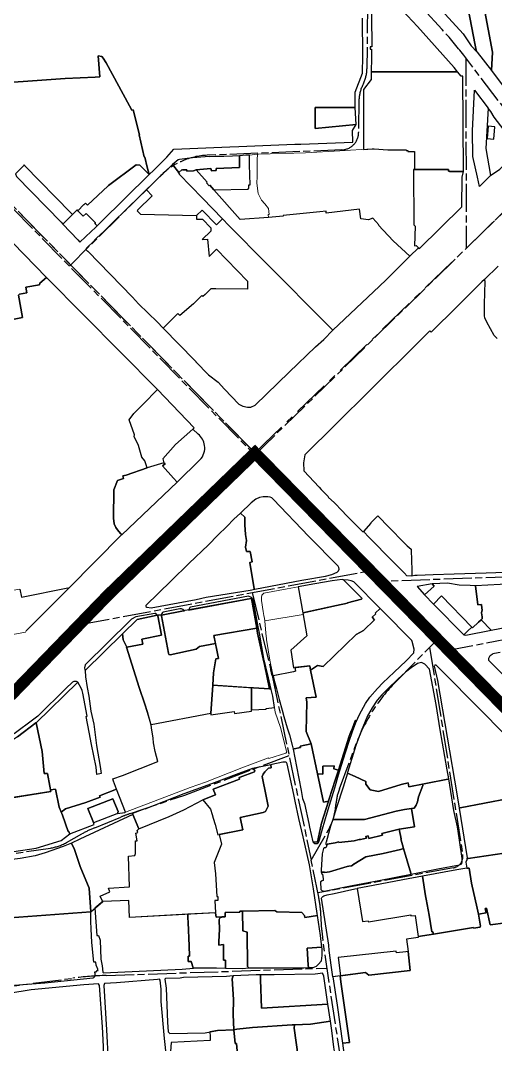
# Model space of a CAD drawing. Header units: millimetres. Extents: x 125232 to 134072, y 142885 to 152835.
# Drawn here: x 127708 to 128115, y 149821 to 150699 of the extents above; entities that cross this region are included whole.
import ezdxf

# ---------------------------------------------------------------- set-up
doc = ezdxf.new("R2010")
doc.units = ezdxf.units.MM
doc.linetypes.add('ACAD_ISO08W100', pattern=[36, 24, -3, 6, -3])
doc.linetypes.add('CENTER', pattern=[50.8, 31.75, -6.35, 6.35, -6.35])
for name, color, linetype in [('commerce', 10, 'Continuous'), ('commerce & office', 242, 'Continuous'), ('commerce and residence', 32, 'Continuous'), ('green & plaza', 80, 'Continuous'), ('hospital', 231, 'Continuous'), ('industry', 35, 'Continuous'), ('military', 76, 'Continuous'), ('research & university', 30, 'Continuous'), ('reserve', 253, 'Continuous'), ('residence', 2, 'Continuous'), ('residence-bad', 41, 'Continuous'), ('water', 4, 'Continuous'), ('老城北中心线', 7, 'ACAD_ISO08W100')]:
    doc.layers.add(name, color=color, linetype=linetype)
for name, color, linetype, lineweight in [('government', 221, 'Continuous', 0), ('municipal utilities', 151, 'Continuous', 0), ('school', 31, 'Continuous', 0), ('super block', 6, 'CENTER', 0)]:
    doc.layers.add(name, color=color, linetype=linetype, lineweight=lineweight)

msp = doc.modelspace()

# ---------------------------------------------------------------- linework, layer by layer
at = {"layer": 'commerce'}
for points in [[(127703.5, 150567.34), (127710.66, 150574.68), (127711.02, 150575.05), (127711.44, 150574.63), (127711.26, 150574.46), (127750.91, 150534.09), (127752.4, 150532.57), (127756.34, 150536.42), (127756.96, 150535.79), (127762.1, 150541.03), (127762.16, 150540.97), (127763.49, 150542.33), (127765.23, 150540.54), (127782.97, 150557.21), (127783.18, 150557.44), (127806.83, 150575.1), (127809.98, 150574.92), (127818.1, 150566.71), (127816.35, 150573.12), (127814.34, 150581.59), (127813.66, 150581.91), (127809.37, 150600.7), (127809.91, 150600.82), (127804.28, 150622.24), (127803.31, 150622.01), (127801.31, 150625.67), (127781.23, 150662.68), (127778.77, 150666.67), (127777.58, 150668), (127774.47, 150668.53), (127775.66, 150650.41), (127771.66, 150650.36), (127745.94, 150649.18), (127710.16, 150646.56), (127689.01, 150645.24)], [(127707.14, 150211.49), (127708.55, 150204.55), (127748.33, 150212.66), (127748.84, 150212.15), (127794.51, 150258.24), (127793.8, 150259.03), (127792.14, 150260.91), (127791.02, 150262.39), (127789.46, 150264.46), (127788.14, 150267.47), (127787.4, 150272.21), (127787.82, 150296.72), (127790.88, 150304.68), (127796.19, 150306.42), (127795.51, 150308.48), (127798.47, 150309.21), (127816.43, 150315.52), (127814.47, 150321.35), (127811.91, 150324.48), (127808.85, 150334.57), (127805.16, 150342.43), (127805.43, 150343.74), (127800.99, 150356.57), (127804.93, 150362), (127812.89, 150370), (127825.19, 150382.64), (127729.94, 150478.71), (127724.41, 150473.59), (127723.94, 150472.28), (127712.35, 150470.15), (127713.21, 150465.48), (127706.85, 150464.32)], [(127706.13, 150463.46), (127709.4, 150444.37), (127687.94, 150439.93)], [(128165.39, 150043.48), (128105.78, 150104.22), (128064.16, 150146.3), (128063.75, 150146.47), (128063.29, 150146.45), (128062.89, 150146.24), (128062.59, 150145.81), (128062.52, 150145.39), (128065.33, 150133.16), (128081.74, 150035.97), (128083.69, 150023.87), (128084.74, 150024.01), (128126.32, 150031.95)]]:
    msp.add_lwpolyline(points, dxfattribs=at)
for points in [[(127843.93, 150567.19), (127844.11, 150567.37), (127843.21, 150568.45), (127843.5, 150568.68), (127838.08, 150575.4), (127823.35, 150561.11), (127815.77, 150553.75), (127820.69, 150548.69), (127807.95, 150536.31), (127808.16, 150536.09), (127807.77, 150535.72), (127810.59, 150532.81), (127858.63, 150531.64), (127863.49, 150536.41), (127875.85, 150523.84), (127880.13, 150528.05), (127881, 150528.89), (127863.91, 150546.42)], [(127773.54, 150522.73), (127771.59, 150524.74), (127771.78, 150524.93), (127771.75, 150525.75), (127764.09, 150533.44), (127761.61, 150531), (127756.96, 150535.79), (127756.34, 150536.42), (127744.04, 150524.42), (127756.78, 150510.77), (127758.6, 150508.87), (127768.26, 150518.13), (127772.08, 150521.32)], [(127967.71, 150425.5), (127975.59, 150433.35), (127975.14, 150433.82), (127971.61, 150437.36), (127918.62, 150490.44), (127886.5, 150523.21), (127881, 150528.89), (127880.13, 150528.05), (127875.85, 150523.84), (127863.49, 150536.41), (127858.64, 150531.65), (127858.64, 150528.69), (127863.78, 150528.69), (127871.02, 150521.24), (127870.97, 150518.24), (127863.63, 150511.13), (127868.21, 150511.33), (127869.5, 150496.57), (127875.84, 150502.83), (127902.48, 150475.54), (127902.28, 150468.46), (127875.25, 150468.76), (127870.84, 150468.76), (127865.99, 150463.98), (127864.2, 150462.21), (127863.19, 150463.2), (127856.02, 150455.96), (127844.47, 150446.09), (127842.75, 150447.83), (127841.72, 150446.76), (127830.03, 150435.29), (127857.21, 150407.57), (127858.18, 150406.58), (127857.96, 150406.37), (127868.94, 150395.2), (127877.16, 150388.78), (127882.72, 150382.92), (127894.88, 150370.07), (127898.28, 150368.23), (127902.37, 150367.37), (127905.19, 150367.37), (127909.05, 150369.18), (127938.15, 150397.44), (127960.75, 150419.15), (127960.76, 150419.14)], [(127842.18, 150303.22), (127839.04, 150306.48), (127829.63, 150317.04), (127831.72, 150319.02), (127830.76, 150319.86), (127816.43, 150315.52), (127798.47, 150309.21), (127795.51, 150308.48), (127796.19, 150306.42), (127790.88, 150304.68), (127787.82, 150296.72), (127787.4, 150272.21), (127788.14, 150267.47), (127789.46, 150264.46), (127791.02, 150262.39), (127792.14, 150260.91), (127793.8, 150259.03), (127794.72, 150258)], [(127954.99, 150256.74), (127924.43, 150288.74), (127923.18, 150289.83), (127921.83, 150290.46), (127919.92, 150290.71), (127915.87, 150290.59), (127912.75, 150290.06), (127909.43, 150288.54), (127905.39, 150285.58), (127896.23, 150276.73), (127900.09, 150273.27), (127900.09, 150266.48), (127900.66, 150258.42), (127901.39, 150253.25), (127900.6, 150247.47), (127901.59, 150243.74), (127904.77, 150243.74), (127906.23, 150234.92), (127904.31, 150234.33), (127907.95, 150211.89), (127908.56, 150211.35), (127948.96, 150219.21), (127969.25, 150222.74), (127974.8, 150223.96), (127979.15, 150225.97), (127980.31, 150227.16), (127980.85, 150228.67), (127980.76, 150230.09), (127980.22, 150231.21)], [(128011.16, 150185.27), (128009.26, 150187.45), (128012.33, 150190.44), (128011.83, 150190.95), (128015.98, 150195.02), (127993.48, 150217.79), (127991.28, 150218.73), (127988.78, 150219.15), (127984.76, 150219.56), (127985.05, 150219.17), (128000.62, 150203.38), (128000, 150202.81), (127988.08, 150199.75), (127988.15, 150199.51), (127978.78, 150197.44), (127949.83, 150191.21), (127953.37, 150171.46), (127939.56, 150159.19), (127941.86, 150144.19), (127955.68, 150145.65), (127956.51, 150142.15), (127962.31, 150146.01), (127967.1, 150145.28), (127995.39, 150172.63), (128001.77, 150175.98)], [(127910.26, 150178.18), (127910.27, 150178.19), (127910.26, 150178.19)], [(128067.63, 150090.86), (128064.07, 150112.53), (128058.28, 150142.93), (128054.34, 150147.06), (128051.52, 150148.65), (128048.05, 150147.85), (128042.54, 150144.11), (128037.75, 150140.28), (128031.35, 150134.32), (128022.85, 150126.41), (128017.51, 150120.98), (128013.54, 150116.26), (128009.22, 150109.8), (128005.23, 150102.91), (127999.76, 150089.84), (127995.32, 150077.39), (127988.19, 150054.34), (127987.98, 150053.66), (127994.8, 150051.02), (128003.87, 150046.64), (128003.87, 150044.36), (128007.57, 150039.41), (128014.79, 150037.99), (128034.18, 150044.05), (128040.23, 150045.43), (128040.66, 150042.16), (128074.05, 150048.66), (128074.83, 150048.9), (128073.58, 150056.53)], [(128064.17, 150146.3), (128064.17, 150146.3), (128064.16, 150146.3)], [(127905.72, 150126.94), (127872.62, 150129.12), (127870.99, 150105.05), (127870.97, 150105.06), (127870.97, 150103.88), (127890.94, 150106.55), (127891.21, 150105.03), (127905.89, 150106.99), (127905.89, 150108.04), (127905.72, 150108.03)], [(127726.26, 150072.26), (127721.07, 150096.99), (127720.97, 150096.88), (127705.13, 150084.95), (127700.99, 150082.2), (127694.56, 150076.1), (127690.44, 150072.18), (127687.02, 150067.21), (127685.73, 150064.63), (127685.69, 150062.65), (127689.22, 150031.02), (127733.71, 150037.97), (127731.04, 150053.6), (127728.04, 150053.6)], [(127980.3, 150056.24), (127976.24, 150057.51), (127976.78, 150060.13), (127966.81, 150059.78), (127966.82, 150052.84), (127962.49, 150053.08), (127967.51, 150028.88), (127971.73, 150029.75), (127972.4, 150031.87), (127977.61, 150047.66)], [(127847.88, 150022.38), (127864.07, 150030.8), (127874.88, 150035.13), (127873, 150040.21), (127895.65, 150048.65), (127895.14, 150050.03), (127896.17, 150050.42), (127908.36, 150054.96), (127908.68, 150056.18), (127906.68, 150057.9), (127894.83, 150053.62), (127871.48, 150044.76), (127847.82, 150035.99), (127814.44, 150022.89), (127814.32, 150023.19), (127803.78, 150019.22), (127804.18, 150018.29), (127809.12, 150006.02), (127809.26, 150006.14), (127809.23, 150006.01), (127835.23, 150016.77)], [(128036.11, 149989.18), (128033.5, 149988.45), (128018.65, 149984.96), (128003.78, 149982.14), (127993.46, 149975.83), (127993.02, 149975.74), (127993.02, 149975.27), (127991.53, 149974.39), (127989.22, 149974.05), (127987.75, 149973.71), (127972.65, 149969.36), (127968.7, 149968.61), (127968.32, 149969), (127965.53, 149968.9), (127965.92, 149967.84), (127966.75, 149967.22), (127967.21, 149963.1), (127967.31, 149961.67), (127966.36, 149961.44), (127965.08, 149960.53), (127965.37, 149954.22), (127966.15, 149953.35), (127968.13, 149952.77), (127992.1, 149957.41), (128015.02, 149961.94), (128042.68, 149967.28), (128042.37, 149968.05)], [(127881.85, 149906.95), (127877.8, 149906.37), (127877.8, 149909.21), (127878.42, 149920.1), (127878.11, 149927.81), (127878.18, 149928.33), (127878.61, 149929.49), (127879.34, 149930.1), (127880.23, 149930.41), (127880.23, 149930.65), (127875.4, 149930.46), (127875.06, 149934.21), (127874.81, 149934.21), (127851.08, 149932.92), (127851.27, 149929.73), (127851.46, 149925.95), (127852.23, 149905.74), (127852.6, 149896.93), (127851.51, 149896.91), (127851.59, 149892.41), (127854.09, 149892.45), (127855.76, 149887.05), (127855.95, 149886.81), (127856.13, 149886.83), (127875.91, 149886.83), (127883.59, 149886.69), (127883.59, 149889.16), (127883.6, 149893.66), (127881.85, 149893.65)], [(127942.51, 149835.23), (127942.62, 149838.06), (127940.55, 149837.98), (127906.61, 149835.76), (127893.24, 149834.44), (127890.83, 149833.93), (127890.79, 149833.86), (127891.78, 149822.11), (127892.83, 149822.11), (127893.51, 149815.71), (127893.51, 149814.9), (127894.62, 149815.15), (127895.32, 149813.19), (127898.96, 149813.56), (127902.07, 149795), (127914.92, 149797.5), (127917.88, 149783.91), (127917.88, 149782.42), (127921.97, 149781.89), (127949.36, 149786.19)]]:
    msp.add_lwpolyline(points, close=True, dxfattribs=at)
at = {"layer": 'commerce & office'}
for points in [[(128086.29, 150564.47), (128087.46, 150569.51), (128075.52, 150569.44), (128075.52, 150569.69), (128074.6, 150569.69), (128074.58, 150571.14), (128045.66, 150571.15), (128044.7, 150571.15), (128044.88, 150523.78), (128046.01, 150522.64), (128045.56, 150505.62), (128046.89, 150506.12), (128048.88, 150503.91), (128048.85, 150503.88), (128049.53, 150503.19), (128086, 150539.07)], [(127729.94, 150478.71), (127662.6, 150547.59), (127633.26, 150515.99), (127657, 150488.87), (127644.39, 150476.43), (127677.45, 150442.92), (127687.94, 150439.93), (127709.4, 150444.37), (127706.13, 150463.46), (127706.85, 150464.32), (127713.21, 150465.48), (127712.35, 150470.15), (127723.94, 150472.28), (127724.41, 150473.59)]]:
    msp.add_lwpolyline(points, close=True, dxfattribs=at)
at = {"layer": 'commerce and residence'}
for points in [[(128048, 150693.58), (128013.76, 150730.47), (128012.46, 150731.08), (128008.76, 150731.08), (128008.79, 150702.7), (128009.07, 150676.36), (128007.49, 150676.37), (128007.49, 150674.25), (128008.64, 150674.24), (128008.64, 150666.89), (128008.32, 150654.82), (128082.5, 150654.82), (128079.58, 150658.45)], [(127994.73, 150624.18), (127960.36, 150624.15), (127960.26, 150606.33), (127995.59, 150609.79)], [(127758.78, 149973.75), (127753.93, 149988.35), (127751.35, 149993.87), (127750.17, 149993.3), (127744.27, 149991.07), (127728.97, 149985.64), (127720.22, 149983.03), (127707.34, 149980.56), (127698.46, 149979.54), (127696.45, 149979.54), (127694.55, 149979.21), (127693, 149978.42), (127691.47, 149977.25), (127691.1, 149976.74), (127691.11, 149976.51), (127691.5, 149957.76), (127690.89, 149929.65), (127690.89, 149929.21), (127768.17, 149935.08), (127766.53, 149955.17)]]:
    msp.add_lwpolyline(points, close=True, dxfattribs=at)
msp.add_lwpolyline([(128119.12, 150157.34), (128114.09, 150156.36), (128112.77, 150155.97), (128111.98, 150155.6), (128111.12, 150155.04), (128110.43, 150154.38), (128109.93, 150153.71), (128109.08, 150152.17), (128108.9, 150151.61), (128108.93, 150150.76), (128109.93, 150149.75), (128120.59, 150138.89)], dxfattribs=at)
at = {"layer": 'government'}
for points in [[(127875.84, 150502.83), (127869.5, 150496.57), (127868.21, 150511.33), (127863.63, 150511.13), (127870.97, 150518.24), (127871.02, 150521.24), (127863.78, 150528.69), (127858.64, 150528.69), (127858.64, 150531.64), (127810.59, 150532.81), (127807.77, 150535.72), (127808.16, 150536.09), (127807.95, 150536.31), (127820.69, 150548.69), (127815.77, 150553.75), (127800.71, 150539.09), (127784.98, 150523.78), (127784.35, 150523.17), (127783.72, 150522.55), (127778.79, 150517.75), (127776.59, 150515.63), (127773, 150512.15), (127769.4, 150508.67), (127765.81, 150505.2), (127764.39, 150503.83), (127764.2, 150503.52), (127764.09, 150503.14), (127764.08, 150502.72), (127764.17, 150502.37), (127764.36, 150502.01), (127765.41, 150500.96), (127765.49, 150501.04), (127803.79, 150461.78), (127808.98, 150456.06), (127817.18, 150447.96), (127824.83, 150440.59), (127830.03, 150435.29), (127841.72, 150446.76), (127842.75, 150447.83), (127844.47, 150446.09), (127856.02, 150455.96), (127863.19, 150463.2), (127864.2, 150462.21), (127865.99, 150463.98), (127870.84, 150468.76), (127875.25, 150468.76), (127902.28, 150468.46), (127902.48, 150475.54)], [(127855.41, 150348.61), (127856.78, 150349.79), (127825.08, 150382.53), (127812.89, 150370), (127804.93, 150362), (127800.99, 150356.57), (127805.43, 150343.74), (127805.16, 150342.43), (127808.85, 150334.57), (127811.91, 150324.48), (127814.47, 150321.35), (127816.43, 150315.52), (127830.76, 150319.86), (127829.77, 150323.1), (127840.76, 150335.46)], [(127748.84, 150212.15), (127748.33, 150212.66), (127708.55, 150204.55), (127707.14, 150211.49), (127692.05, 150208.77), (127667.61, 150203.14), (127667.89, 150201.72), (127668.6, 150197.63), (127668.83, 150196.45), (127681.77, 150177.23), (127682.47, 150176.19), (127683.48, 150172.97), (127684.56, 150173.2), (127685.2, 150170.05), (127685.23, 150169.85), (127712.07, 150174.5), (127712.71, 150175.68)], [(127945.86, 150213.38), (127936.3, 150211.64), (127916.39, 150208.04), (127914.75, 150206.41), (127914.26, 150204.35), (127914.36, 150201.8), (127915.76, 150192.29), (127916.26, 150188.83), (127916.99, 150186.26), (127917.29, 150184.29), (127950.08, 150189.82), (127949.83, 150191.21)], [(127950.08, 150189.82), (127917.29, 150184.29), (127918.08, 150173.8), (127918.8, 150168.98), (127918.55, 150168.47), (127921.42, 150150.49), (127923.54, 150140.9), (127924.33, 150137.29), (127924.45, 150137.34), (127941.89, 150140.74), (127943.66, 150141.08), (127943.04, 150144.27), (127943.02, 150144.32), (127941.86, 150144.19), (127939.56, 150159.19), (127953.37, 150171.46)], [(127866.34, 150045.98), (127897.61, 150058.33), (127920.35, 150066.93), (127920.6, 150066.33), (127935.24, 150070.98), (127935.62, 150071.33), (127935.96, 150072.08), (127935.94, 150072.62), (127930.79, 150092.92), (127926.18, 150105.93), (127925.6, 150109.95), (127918.4, 150109.08), (127918.4, 150108.62), (127905.89, 150108.04), (127905.89, 150106.99), (127891.21, 150105.03), (127890.94, 150106.55), (127870.97, 150103.88), (127870.97, 150105.06), (127870.96, 150105.07), (127819.87, 150095.38), (127819.64, 150095.31), (127820.18, 150092.73), (127821.39, 150083.89), (127821.75, 150079.9), (127823.28, 150072.49), (127825.36, 150063.75), (127795.22, 150051.82), (127786.87, 150048.88), (127787.44, 150046.97), (127790.06, 150039.97), (127797.79, 150020.41), (127853.15, 150041.43)]]:
    msp.add_lwpolyline(points, close=True, dxfattribs=at)
at = {"layer": 'green & plaza'}
for points in [[(128085.68, 150740.34), (128085.56, 150746.71), (128078.84, 150746.19), (128055.98, 150742.88), (128051.29, 150741.44), (128048.51, 150739.38), (128047.04, 150736.86), (128046.44, 150734.53), (128046.7, 150732.09), (128087.26, 150687.26), (128093.99, 150677), (128099.13, 150671.76), (128098.28, 150673.32), (128097.45, 150677.66)], [(128125.38, 150601.02), (128113.79, 150616.06), (128110.87, 150620.94), (128108.75, 150623.71), (128106.58, 150589.11), (128110.79, 150565.94), (128118.58, 150571.29), (128135.44, 150587.47)], [(128114.33, 150607.75), (128108.55, 150608.16), (128107.84, 150597.66), (128113.61, 150597.25)], [(128062.26, 150214.02), (128060.54, 150216.12), (128047.71, 150213.68), (128054.25, 150206.54)], [(127922.28, 150126.66), (127920.26, 150135.39), (127917.98, 150144.94), (127916.77, 150150.3), (127912.53, 150173.85), (127911.56, 150179.26), (127907.24, 150202.68), (127905.9, 150204.47), (127903.18, 150205.48), (127853.54, 150196.18), (127852.82, 150195.69), (127851.78, 150193.58), (127899.2, 150202.34), (127902.05, 150202.85), (127905.88, 150203.58), (127910.26, 150178.19), (127910.27, 150178.19), (127910.26, 150178.18), (127910.35, 150177.7), (127910.91, 150173.73), (127916.33, 150149.21), (127917.04, 150146.83), (127921.34, 150126.02), (127922.01, 150126.19), (127922.28, 150126.66)], [(127847.47, 150192.79), (127848.25, 150192.93), (127848.25, 150192.94), (127846.95, 150194.19), (127845.77, 150194.63), (127844.48, 150194.7), (127829.97, 150191.79), (127829.47, 150191.45), (127828.83, 150190.65), (127828.59, 150190.11), (127828.59, 150189.17)], [(127795.13, 150173.17), (127807.69, 150185.53), (127824.95, 150189.16), (127823.65, 150190.66), (127822.86, 150190.52), (127806.58, 150187.65), (127802.92, 150185.68), (127801.88, 150184.67), (127763.18, 150146.67), (127762.58, 150144.07), (127763.02, 150142.37), (127763.07, 150141.67)], [(128102.67, 150185.2), (128100.31, 150183.12), (128095.37, 150178.31), (128094.67, 150179.03), (128091.37, 150175.82), (128087.81, 150172.35), (128089.51, 150171.95), (128111.29, 150176.46)], [(127989.13, 150080.32), (127992.26, 150089.41), (127995.28, 150097.13), (127995.51, 150097.66), (127995.42, 150098.66), (127995.07, 150099.16), (127994.81, 150098.66), (127994.56, 150098.66), (127991.46, 150090.04), (127991.28, 150090.14), (127989.52, 150085.62), (127980.3, 150056.24), (127977.61, 150047.66), (127972.4, 150031.87), (127971.73, 150029.75), (127965.88, 150011.08), (127962.31, 149994.8), (127958.99, 149994.72), (127958.56, 149994.72), (127959.15, 149993.95), (127960.06, 149993.56), (127961.16, 149993.57), (127962.06, 149993.65), (127963.07, 149994.13), (127963.46, 149994.81), (127963.98, 149996.7), (127966.63, 150005.98), (127970.63, 150019.69), (127973.75, 150029.98), (127977.18, 150041.26), (127980.52, 150052.29), (127984.49, 150065.25)], [(127966.3, 149903.46), (127966.15, 149904.81), (127953.43, 149903.88), (127954.31, 149889.17), (127954.58, 149887.11), (127958.74, 149887.31), (127961.45, 149888.45), (127963.07, 149889.79), (127965.83, 149893.04), (127966.46, 149897.58)], [(127982.29, 149874.97), (127981.8, 149880.04), (127975.46, 149879.22), (127979.1, 149854.87), (127983.67, 149822.36), (127989.76, 149822.84)]]:
    msp.add_lwpolyline(points, close=True, dxfattribs=at)
msp.add_lwpolyline([(127705.13, 150084.95), (127720.97, 150096.88), (127721.07, 150096.99), (127756.84, 150131.88), (127755.78, 150132.23), (127754.49, 150132.23), (127753.48, 150132.23), (127752.44, 150131.79), (127752.24, 150131.75), (127752.06, 150131.5), (127746.93, 150126.52), (127722.55, 150102.74), (127719.14, 150100.14), (127702.47, 150087.41)], dxfattribs=at)
at = {"layer": 'hospital'}
msp.add_lwpolyline([(127839.04, 150306.48), (127842.18, 150303.22), (127861.63, 150322.26, 0.226774), (127865.56, 150334.68, 0.215394), (127859.99, 150344.27), (127855.41, 150348.61), (127840.76, 150335.46), (127829.77, 150323.1), (127830.76, 150319.86), (127831.72, 150319.02), (127829.63, 150317.04)], format="xyb", close=True, dxfattribs=at)
at = {"layer": 'industry'}
for points in [[(127924.16, 150119.85), (127922.28, 150126.66), (127922.01, 150126.19), (127921.34, 150126.02), (127907.54, 150126.82), (127905.72, 150126.94), (127905.72, 150108.03), (127905.89, 150108.04), (127918.4, 150108.62), (127918.4, 150109.08), (127925.6, 150109.95)], [(127967.71, 149879.88), (127967, 149881.94), (127966.95, 149882.4), (127960.34, 149881.57), (127925.33, 149880.86), (127913.42, 149880.86), (127913.42, 149876.85), (127914.49, 149852.51), (127971.3, 149855.93)]]:
    msp.add_lwpolyline(points, close=True, dxfattribs=at)
at = {"layer": 'military'}
msp.add_lwpolyline([(127787.05, 150031.82), (127765.46, 150023.42), (127770.48, 150011.6), (127770.56, 150011.57), (127790.69, 150019.24), (127791.03, 150019.29), (127791.63, 150021.03)], close=True, dxfattribs=at)
at = {"layer": 'municipal utilities'}
for points in [[(128107.84, 150597.66), (128113.61, 150597.25), (128114.33, 150607.75), (128108.55, 150608.16)], [(128023.84, 150264.39), (128014.14, 150274.25), (128008.21, 150268.37), (128008.5, 150268.11), (128002.1, 150260.83), (128005.07, 150257.57), (128028.43, 150233.73), (128036.97, 150225.1), (128039.05, 150222.91), (128043.23, 150222.97), (128043.16, 150227.66), (128042.82, 150244.94), (128042.56, 150245.62), (128040.98, 150247.14), (128039.33, 150248.71), (128036.74, 150251.27)]]:
    msp.add_lwpolyline(points, close=True, dxfattribs=at)
at = {"layer": 'research & university'}
for points in [[(128027.19, 150509.99), (128027.11, 150509.91), (128014.62, 150523.29), (128015.02, 150523.66), (128009.75, 150529.31), (128006.14, 150528.08), (127999.45, 150528.92), (127998.34, 150537.04), (127969.95, 150533.63), (127969.75, 150535.55), (127964.28, 150534.97), (127933.02, 150531.66), (127933.04, 150531.26), (127920.35, 150529.98), (127896.12, 150528.32), (127873.52, 150553.65), (127870.08, 150557.57), (127869.51, 150557.11), (127867.22, 150559.73), (127867.76, 150560.21), (127858.31, 150570.86), (127856.12, 150570.11), (127850.49, 150569.69), (127850.39, 150570.87), (127846.65, 150570.85), (127846.43, 150571.14), (127843.5, 150568.68), (127843.21, 150568.45), (127844.11, 150567.37), (127843.93, 150567.19), (127863.91, 150546.42), (127881, 150528.89), (127886.5, 150523.21), (127918.62, 150490.44), (127971.61, 150437.36), (127975.14, 150433.82), (127975.59, 150433.35), (128015.52, 150471.25), (128021.18, 150476.51), (128041.65, 150496.76)], [(127904.31, 150234.33), (127906.23, 150234.92), (127904.77, 150243.74), (127901.59, 150243.74), (127900.6, 150247.47), (127901.39, 150253.25), (127900.66, 150258.42), (127900.09, 150266.48), (127900.09, 150273.27), (127896.23, 150276.73), (127890.71, 150271.4), (127884.58, 150265.32), (127876.86, 150257.83), (127868.91, 150249.54), (127852.09, 150233.55), (127837, 150218.74), (127815.18, 150197.49), (127815.27, 150196.48), (127816.12, 150196.01), (127819.7, 150195.61), (127858.37, 150202.67), (127866.95, 150204.56), (127904.69, 150210.6), (127908.56, 150211.35), (127907.95, 150211.89)], [(128013.78, 150126.28), (128018.38, 150131.29), (128028.13, 150140.4), (128038.43, 150150.15), (128044.83, 150156.78), (128045.26, 150160.17), (128043.66, 150166.55), (128043.13, 150167.57), (128018.01, 150192.97), (128015.98, 150195.02), (128011.83, 150190.95), (128012.33, 150190.44), (128009.26, 150187.45), (128011.16, 150185.27), (128001.77, 150175.98), (127995.39, 150172.63), (127967.1, 150145.28), (127962.31, 150146.01), (127956.51, 150142.15), (127961.22, 150118.88), (127952.76, 150118.48), (127953.34, 150114.54), (127952.58, 150089.43), (127956.88, 150078.94), (127962.49, 150053.08), (127966.82, 150052.84), (127966.81, 150059.78), (127976.78, 150060.13), (127976.24, 150057.51), (127980.3, 150056.24), (127989.52, 150085.62), (127991.28, 150090.14), (127991.46, 150090.04), (127994.56, 150098.66), (127994.81, 150098.66), (127995.07, 150099.16), (127995.42, 150098.66), (127995.51, 150097.66), (127998.25, 150104.08), (128003.55, 150113.46), (128007.32, 150118.88)], [(127874.98, 150164.97), (127874.97, 150164.97), (127874.98, 150164.97)], [(127919.99, 150025.49), (127918.49, 150034.22), (127914.89, 150050.92), (127915.66, 150052.99), (127917.16, 150054.94), (127920.35, 150058.03), (127922.75, 150058.33), (127922.25, 150060.9), (127906.68, 150057.9), (127908.68, 150056.18), (127908.36, 150054.96), (127896.17, 150050.42), (127895.14, 150050.03), (127895.65, 150048.65), (127873, 150040.21), (127874.88, 150035.13), (127864.07, 150030.8), (127870.58, 150022.83), (127872.21, 150018.28), (127872.92, 150015.21), (127874.67, 150009.67), (127876.92, 150000.94), (127898.32, 150005.35), (127896.02, 150015.69), (127915.75, 150020.22), (127917.69, 150020.98)], [(127800.22, 149982.68), (127805.8, 149983.34), (127806.44, 149985), (127806.24, 149995.81), (127807.84, 149995.84), (127806.72, 150002.23), (127808.47, 150003.01), (127807.74, 150004.75), (127809.12, 150006.02), (127804.18, 150018.29), (127758.54, 149997.3), (127751.35, 149993.87), (127753.93, 149988.35), (127758.78, 149973.75), (127766.53, 149955.17), (127768.17, 149935.08), (127778.22, 149943.93), (127778.13, 149944.2), (127776.04, 149948.52), (127784.41, 149952.06), (127783.14, 149955.34), (127801.32, 149956.43)], [(128054.98, 149948.79), (128052.35, 149965.46), (128035.51, 149962.39), (128010.08, 149957.49), (127996.33, 149954.93), (128001.03, 149926.8), (128005.81, 149927.35), (128005.97, 149926.43), (128042.48, 149932.33), (128042.32, 149931.51), (128046.08, 149931.95), (128048.63, 149913.76), (128048.63, 149913.76), (128061.86, 149915.93), (128061.38, 149917.94), (128060.4, 149917.94), (128058.09, 149932.14), (128055.55, 149945.8)]]:
    msp.add_lwpolyline(points, close=True, dxfattribs=at)
msp.add_lwpolyline([(128116.52, 150426.42), (128113.94, 150428.96), (128107.46, 150440.16), (128105.86, 150444.07), (128105.56, 150445.79), (128105.49, 150451.12), (128105.55, 150455.76), (128106.05, 150475.17), (128105.59, 150476.88), (128103.38, 150474.73), (128096.24, 150467.76), (128089.86, 150461.43), (128082.22, 150453.84), (128059.82, 150431.77), (128058.82, 150432.79), (128049.71, 150424.13), (128007.92, 150382.27), (127977.89, 150352.58), (127951.62, 150326.56), (127950.49, 150319.65), (127950.64, 150312.88), (127963.9, 150298.99), (127963.67, 150298.76), (127965.46, 150296.95), (127969.49, 150292.86), (127971.71, 150290.59), (127971.56, 150290.44), (127976.85, 150285.39), (127983.51, 150278.58), (127987.02, 150275.01), (127992.42, 150269.54), (127997.55, 150264.33), (128001, 150260.83), (128001.55, 150260.53), (128001.95, 150260.98), (128002.1, 150260.83), (128008.5, 150268.11), (128008.21, 150268.37), (128011.06, 150271.22), (128014.14, 150274.25), (128023.84, 150264.39), (128036.74, 150251.27), (128039.33, 150248.71), (128040.98, 150247.14), (128042.56, 150245.62), (128042.82, 150244.94), (128043.16, 150227.66), (128043.23, 150222.97), (128045.91, 150223.38), (128047.81, 150223.38), (128061.46, 150223.92), (128079.61, 150224.56), (128106.86, 150225.39), (128131.96, 150226.2)], dxfattribs=at)
at = {"layer": 'reserve'}
msp.add_lwpolyline([(127825.5, 150188.53), (127824.98, 150189.13), (127824.91, 150189.15), (127807.69, 150185.53), (127795.13, 150173.17), (127795.91, 150168.06), (127799.03, 150161.89), (127812.51, 150164.45), (127811.81, 150168.53), (127828.53, 150172.17)], close=True, dxfattribs=at)
at = {"layer": 'residence'}
for points in [[(128246.42, 150722.67), (128245.26, 150722.64), (128245.13, 150728.83), (128244.82, 150743.13), (128242, 150743.78), (128241.95, 150748.48), (128109.08, 150746.2), (128109.54, 150731.49), (128109.11, 150731.54), (128104.1, 150731.53), (128101.28, 150731.15), (128112.42, 150671.77), (128111.66, 150655.92), (128128.52, 150633.28), (128133.64, 150637.8), (128131.93, 150661.71), (128153.72, 150662.46), (128153.83, 150679.94), (128186.65, 150680.88), (128210.88, 150681.6), (128210.84, 150682.71), (128210.66, 150706.38), (128246.74, 150707.14)], [(128086.92, 150651.04), (128085.53, 150651.04), (128082.5, 150654.82), (128008.32, 150654.82), (128008.35, 150648.26), (128001.88, 150639.72), (128001.88, 150624.06), (128001.79, 150588.37), (128009.12, 150588.86), (128010.87, 150588.9), (128022.72, 150587.92), (128038.29, 150587.96), (128038.29, 150587.39), (128039.76, 150587.39), (128039.76, 150586.61), (128045.58, 150586.65), (128045.66, 150571.15), (128074.58, 150571.14), (128074.6, 150569.69), (128075.52, 150569.69), (128075.52, 150569.44), (128087.46, 150569.51)], [(127904.15, 150575.14), (127903.98, 150583.36), (127900.89, 150583.3), (127895.53, 150582.93), (127895.65, 150572.81), (127875.48, 150572.07), (127875.57, 150570.35), (127871.37, 150570.05), (127870.8, 150572.09), (127858.31, 150570.86), (127867.76, 150560.21), (127867.22, 150559.73), (127869.51, 150557.11), (127870.08, 150557.57), (127873.52, 150553.65), (127902.86, 150554.23), (127902.84, 150554.84), (127903.54, 150554.85), (127903.47, 150557.95), (127904.53, 150557.98)], [(128159.56, 150217.55), (128157.67, 150217.41), (128137.12, 150216.14), (128118.84, 150215.34), (128097.94, 150214.41), (128099.77, 150198.07), (128102.98, 150198.45), (128103.33, 150195.24), (128103.51, 150193.89), (128102.93, 150191.33), (128103.49, 150187.83), (128103.6, 150186.01), (128102.67, 150185.2), (128111.29, 150176.46), (128162.17, 150186.06)], [(127917.04, 150146.83), (127916.33, 150149.21), (127910.91, 150173.73), (127910.35, 150177.7), (127910.26, 150178.19), (127873.65, 150171.73), (127877.54, 150152.01), (127875.13, 150151.85), (127873.33, 150139.77), (127872.62, 150129.12), (127907.54, 150126.82), (127921.34, 150126.02)], [(127766.74, 150089.06), (127764.07, 150102.49), (127764.96, 150102.65), (127761.12, 150122.37), (127760.75, 150124.74), (127759.93, 150126), (127756.85, 150131.88), (127756.84, 150131.88), (127721.07, 150096.99), (127726.26, 150072.26), (127728.04, 150053.6), (127731.04, 150053.6), (127733.44, 150039.57), (127737.87, 150040.22), (127741.01, 150024.53), (127742.62, 150020.47), (127746.34, 150023.35), (127763.78, 150028.78), (127776.03, 150033.27), (127775.57, 150034.37), (127790.06, 150039.97), (127787.44, 150046.97), (127786.87, 150048.88), (127795.22, 150051.82), (127825.36, 150063.75), (127823.28, 150072.49), (127821.75, 150079.9), (127821.39, 150083.89), (127820.18, 150092.73), (127819.66, 150095.19), (127816.28, 150106.56), (127814.24, 150112.88), (127809.52, 150127.12), (127806.32, 150137.21), (127803.17, 150147.11), (127798.71, 150161.9), (127799.03, 150161.89), (127795.91, 150168.06), (127795.13, 150173.17), (127763.07, 150141.67), (127763.47, 150136.26), (127764.98, 150127.17), (127766.24, 150119.72), (127767.94, 150106.91), (127770.71, 150095.67), (127772.92, 150077.45), (127776.2, 150059.47), (127777.02, 150053.42), (127773.33, 150052.51), (127772.55, 150059.07), (127768.75, 150078.25)], [(127956.88, 150078.94), (127947.42, 150076.98), (127947.69, 150075.71), (127942.29, 150074.53), (127941.39, 150074.35), (127944.45, 150059.52), (127948.29, 150039.07), (127949.62, 150031.97), (127951.18, 150027.89), (127954.88, 150010.63), (127955.53, 150007.57), (127958.46, 149994.84), (127958.56, 149994.72), (127958.99, 149994.72), (127962.31, 149994.8), (127965.84, 150010.91), (127965.82, 150010.91), (127971.73, 150029.75), (127967.51, 150028.88), (127962.49, 150053.08)], [(127943.28, 150029.78), (127942.02, 150035.61), (127936.37, 150061.79), (127936.17, 150062.37), (127935.76, 150062.82), (127935.25, 150063.15), (127934.53, 150063.29), (127932.58, 150063.13), (127923.24, 150061.09), (127922.25, 150060.9), (127922.75, 150058.33), (127920.35, 150058.03), (127917.16, 150054.94), (127915.66, 150052.99), (127914.89, 150050.92), (127918.49, 150034.22), (127919.99, 150025.49), (127917.69, 150020.98), (127915.75, 150020.22), (127896.02, 150015.69), (127898.32, 150005.35), (127878.06, 150001.17), (127880, 149992.96), (127873.89, 149977.18), (127874.87, 149967.6), (127875.96, 149948.09), (127876.88, 149948.13), (127877.06, 149944.76), (127874.49, 149944.62), (127875.06, 149934.21), (127875.4, 149930.46), (127883.23, 149930.76), (127883.12, 149934.41), (127895.83, 149934.57), (127895.81, 149935.62), (127898.08, 149935.66), (127925.76, 149936.16), (127927.47, 149934.99), (127949.01, 149934.52), (127951.3, 149931.67), (127951.56, 149930.02), (127962.38, 149931.7), (127962.1, 149933.49), (127959.05, 149954.77), (127955.4, 149975.21), (127950.05, 149999.18), (127946.51, 150014.82)], [(128049.1, 150033.59), (128052.67, 150043.24), (128052.32, 150044.43), (128040.66, 150042.16), (128040.23, 150045.43), (128034.18, 150044.05), (128014.79, 150037.99), (128007.57, 150039.41), (128003.87, 150044.36), (128003.87, 150046.64), (127994.8, 150051.02), (127987.98, 150053.66), (127984.27, 150041.88), (127978.78, 150024.47), (127975.43, 150013.98), (127976.45, 150013.98), (128002.65, 150013.98), (128029.78, 150021.19), (128036.85, 150022.72), (128045.16, 150023.92), (128046.89, 150026.3), (128048.06, 150029.09)], [(128082.3, 150007.92), (128079.26, 150021.83), (128074.83, 150048.9), (128074.05, 150048.66), (128052.32, 150044.43), (128052.67, 150043.24), (128049.1, 150033.59), (128048.06, 150029.09), (128046.89, 150026.3), (128045.16, 150023.92), (128042.89, 150023.59), (128042.89, 150023.56), (128045.41, 150007.94), (128032.4, 150005.82), (128034.15, 149997.59), (128033.81, 149997.51), (128036.11, 149989.18), (128042.37, 149968.05), (128042.68, 149967.28), (128065.42, 149971.67), (128084.18, 149975.24), (128085.48, 149975.82), (128086.01, 149976.49), (128086.46, 149977.77), (128086.41, 149978.83), (128086.32, 149980.6), (128084.23, 149996.38)], [(127741.01, 150024.53), (127737.87, 150040.22), (127733.44, 150039.57), (127733.71, 150037.97), (127686.35, 150030.57), (127687.83, 150017.03), (127689.72, 149998.88), (127690.55, 149988.72), (127690.57, 149988.42), (127693.78, 149985.7), (127696.31, 149985.7), (127721.19, 149989.44), (127742.76, 149996.01), (127749.94, 150001.84), (127749.13, 150003.91), (127748.76, 150003.91), (127743.68, 150017.78)], [(127790.06, 150039.97), (127775.57, 150034.37), (127776.03, 150033.27), (127763.78, 150028.78), (127746.34, 150023.35), (127742.62, 150020.47), (127743.68, 150017.78), (127748.76, 150003.91), (127749.13, 150003.91), (127749.91, 150001.93), (127749.97, 150001.86), (127770.9, 150009.89), (127770.41, 150011.63), (127770.48, 150011.6), (127765.46, 150023.42), (127787.05, 150031.82), (127791.63, 150021.03), (127791.03, 150019.29), (127797.25, 150020.2), (127797.79, 150020.41)], [(127864.07, 150030.8), (127870.58, 150022.83), (127872.21, 150018.28), (127872.92, 150015.21), (127874.67, 150009.67), (127876.92, 150000.94), (127878.06, 150001.17), (127880, 149992.96), (127873.89, 149977.18), (127874.87, 149967.6), (127875.96, 149948.09), (127876.88, 149948.13), (127877.06, 149944.76), (127874.49, 149944.62), (127875.06, 149934.21), (127874.81, 149934.21), (127801.19, 149930.21), (127800.56, 149944.57), (127778.22, 149943.93), (127778.13, 149944.2), (127776.04, 149948.52), (127784.41, 149952.06), (127783.14, 149955.34), (127801.32, 149956.43), (127800.22, 149982.68), (127805.8, 149983.34), (127806.44, 149985), (127806.24, 149995.81), (127807.84, 149995.84), (127806.72, 150002.23), (127808.47, 150003.01), (127807.74, 150004.75), (127809.12, 150006.02), (127809.14, 150005.97), (127835.23, 150016.77), (127847.88, 150022.38)], [(128132.15, 150009.48), (128137.01, 150009.94), (128135.62, 150019.57), (128135.17, 150019.5), (128134.77, 150022.27), (128130.39, 150021.62), (128129.58, 150027.07), (128127.85, 150026.82), (128126.32, 150031.95), (128084.74, 150024.01), (128083.69, 150023.87), (128090.55, 149981.3), (128090.47, 149980.36), (128091.55, 149980.55), (128130.13, 149986.51), (128130.52, 149983.42), (128136.04, 149983.87)], [(128033.5, 149988.45), (128036.11, 149989.18), (128033.81, 149997.51), (128034.15, 149997.59), (128032.39, 150005.84), (128017.55, 150002.19), (128018.01, 150000.63), (128006.35, 149997.77), (128005.69, 150000), (128003.9, 149999.59), (128004.25, 149998.2), (127999.11, 149996.94), (127998.12, 149996.94), (127993.8, 149995.83), (127980.7, 149994.28), (127980.55, 149994.81), (127977.66, 149993.98), (127970.75, 149993.03), (127970.61, 149992.78), (127969.61, 149989.75), (127968.66, 149989.92), (127968.14, 149989.78), (127967.42, 149989.31), (127966.29, 149984.56), (127965.44, 149970.65), (127965.43, 149969.16), (127965.53, 149968.9), (127968.32, 149969), (127968.7, 149968.61), (127972.65, 149969.36), (127987.75, 149973.71), (127989.22, 149974.05), (127991.53, 149974.39), (127993.02, 149975.27), (127993.02, 149975.74), (127993.46, 149975.83), (128003.78, 149982.14), (128018.65, 149984.96)], [(128094.38, 149959.54), (128092.46, 149972.27), (128090.35, 149972.32), (128081.77, 149970.81), (128052.35, 149965.46), (128054.98, 149948.79), (128055.55, 149945.8), (128058.09, 149932.14), (128060.4, 149917.94), (128061.38, 149917.94), (128061.86, 149915.93), (128096.07, 149921.53), (128096.17, 149920.93), (128101.89, 149921.93), (128101.79, 149922.49), (128102.19, 149922.56), (128100.31, 149932.91), (128099.38, 149938.04)], [(127851.46, 149925.95), (127851.27, 149929.73), (127851.08, 149932.92), (127801.19, 149930.21), (127800.56, 149944.57), (127778.22, 149943.93), (127777.12, 149942.96), (127777.12, 149942.96), (127776.83, 149942.71), (127771.57, 149938.07), (127773.24, 149914.75), (127774.73, 149914.63), (127775.97, 149910.78), (127776.53, 149894.33), (127777.81, 149888.58), (127778.33, 149883.28), (127779.01, 149882.55), (127846.45, 149885.83), (127855.95, 149886.81), (127855.76, 149887.05), (127854.09, 149892.45), (127851.59, 149892.41), (127851.51, 149896.91), (127852.6, 149896.93), (127852.23, 149905.74)], [(127875.06, 149934.21), (127875.02, 149934.22), (127874.81, 149934.21)], [(128040.03, 149900.84), (128038.16, 149900.62), (128030.09, 149899.73), (128029.92, 149901.29), (127980.14, 149895.79), (127981.97, 149880.06), (128003.64, 149882.93), (128006.31, 149880.67), (128041.92, 149884.69)], [(127831.1, 149826.51), (127828.3, 149858.21), (127828.3, 149868.7), (127827.46, 149876.49), (127826.94, 149877.16), (127825.32, 149876.96), (127790.06, 149874.18), (127779.89, 149873.57), (127779.14, 149871.74), (127781.44, 149833.86), (127782.86, 149807.03), (127784.76, 149785.26), (127784.76, 149777.8), (127786.42, 149759.37), (127790.14, 149757.95), (127835.39, 149764.59), (127836.81, 149767.59), (127832.23, 149808.84), (127832.87, 149810.61)], [(127890.46, 149859.88), (127889.1, 149877.59), (127890.17, 149880.07), (127890.13, 149880.07), (127884.25, 149879.67), (127847.59, 149878.62), (127844.76, 149878.18), (127832.09, 149877.79), (127831.97, 149877.77), (127831.6, 149877.18), (127832.72, 149869.61), (127833.85, 149840.43), (127834.3, 149832.19), (127835.91, 149830.74), (127865.94, 149831.38), (127876.79, 149833.27), (127890.62, 149833.89), (127890.78, 149833.92), (127890.1, 149847.11)], [(127971.3, 149855.93), (127914.49, 149852.51), (127913.42, 149876.85), (127913.42, 149880.86), (127909.92, 149880.86), (127890.17, 149880.07), (127889.1, 149877.59), (127890.46, 149859.88), (127890.1, 149847.11), (127890.78, 149833.92), (127893.24, 149834.44), (127906.61, 149835.76), (127940.55, 149837.98), (127942.62, 149838.06), (127956.27, 149838.6), (127973.5, 149841.26)], [(127780.96, 149763.49), (127779.78, 149795.28), (127778.83, 149819.66), (127778.04, 149836.44), (127775.5, 149871.74), (127774.63, 149873.25), (127762.15, 149872.49), (127716.93, 149868.23), (127697.9, 149865.1), (127696.17, 149863.69), (127708.67, 149715.87), (127708.82, 149714.63), (127709.89, 149713.66), (127712.42, 149712.59), (127715.12, 149712.76), (127719.46, 149713.04), (127750, 149715.71), (127756.8, 149716.66), (127761.97, 149717.33), (127782.87, 149718.98), (127783.57, 149719.03), (127782.46, 149733.07)], [(127976.46, 149819.03), (127974.69, 149833.28), (127973.5, 149841.26), (127956.27, 149838.6), (127942.62, 149838.06), (127942.51, 149835.23), (127949.36, 149786.19), (127951.56, 149786.53), (127977.61, 149792.23), (127979.83, 149794.09), (127979.8, 149794.53), (127977.28, 149813.94)], [(127892.83, 149822.11), (127891.78, 149822.11), (127890.79, 149833.86), (127890.79, 149833.85), (127890.78, 149833.9), (127876.79, 149833.27), (127869.99, 149832.08), (127870.39, 149828.11), (127870.39, 149824.75), (127836.95, 149822.98), (127836.4, 149815.31), (127836.89, 149808.88), (127836.23, 149808.49), (127836.7, 149800.86), (127858.1, 149802.74), (127869.78, 149802.74), (127871.84, 149807.55), (127871.84, 149811.4), (127876.13, 149812.27), (127883.47, 149813.41), (127887.14, 149813.41), (127893.51, 149814.9), (127893.51, 149815.71)]]:
    msp.add_lwpolyline(points, close=True, dxfattribs=at)
for points in [[(127689.01, 150645.24), (127710.16, 150646.56), (127745.94, 150649.18), (127771.66, 150650.36), (127775.66, 150650.41), (127774.47, 150668.53), (127777.58, 150668), (127778.77, 150666.67), (127781.23, 150662.68), (127801.31, 150625.67), (127803.31, 150622.01), (127804.28, 150622.24), (127809.91, 150600.82), (127809.37, 150600.7), (127813.66, 150581.91), (127814.34, 150581.59), (127816.35, 150573.12), (127818.1, 150566.71), (127822.17, 150570.43), (127833.1, 150581.65), (127839.28, 150588.46), (127887.13, 150590.42), (127895.01, 150590.96), (127942.86, 150592.93), (127948.13, 150592.94), (127992.68, 150594.67), (127992.29, 150604.68), (127995.59, 150609.79), (127960.26, 150606.33), (127960.36, 150624.15), (127994.73, 150624.18), (127994.7, 150637.37), (128000.9, 150653.64), (128001.12, 150668.53), (128001.06, 150700.86)], [(128123.89, 149925.44), (128110.39, 149923.77), (128107.18, 149938.03), (128106.15, 149937.85), (128106.91, 149934), (128100.31, 149932.91), (128102.19, 149922.56), (128101.79, 149922.49), (128101.89, 149921.93), (128096.17, 149920.93), (128096.07, 149921.53), (128061.86, 149915.93), (128048.63, 149913.76), (128048.76, 149912.86), (128038.78, 149911.45), (128040.03, 149900.84), (128041.92, 149884.69), (128006.31, 149880.67), (128003.64, 149882.93), (127981.8, 149880.04), (127982.29, 149874.97), (127989.76, 149822.84), (127983.67, 149822.36), (127983.67, 149822.36), (127986.34, 149803.06)], [(127702.51, 149872.01), (127728.69, 149873.99), (127770, 149878.28), (127770.52, 149878.58), (127771.37, 149879.6), (127771.71, 149880.96), (127771.64, 149881.67), (127771.46, 149883.46), (127772.64, 149883.58), (127773.6, 149884.66), (127774.24, 149884.73), (127774.18, 149885.37), (127774.01, 149885.36), (127773.99, 149885.82), (127772.69, 149889.37), (127772.49, 149891.86), (127770.59, 149891.71), (127769.05, 149908.71), (127768.35, 149920.32), (127768.03, 149926.62), (127767.99, 149935.06), (127690.89, 149929.21)]]:
    msp.add_lwpolyline(points, dxfattribs=at)
at = {"layer": 'residence-bad'}
for points in [[(127895.53, 150582.93), (127889.45, 150582.64), (127882.12, 150582.38), (127874.93, 150582.17), (127869.83, 150581.88), (127869.8, 150582.23), (127855.1, 150581.19), (127844.16, 150579.62), (127842.98, 150579.33), (127841.08, 150577.9), (127838.09, 150575.39), (127843.5, 150568.68), (127846.43, 150571.14), (127846.65, 150570.85), (127850.39, 150570.87), (127850.49, 150569.69), (127856.12, 150570.11), (127858.31, 150570.86), (127870.8, 150572.09), (127871.37, 150570.05), (127875.57, 150570.35), (127875.48, 150572.07), (127895.65, 150572.81)], [(127711.26, 150574.46), (127711.44, 150574.63), (127711.02, 150575.05), (127710.66, 150574.68), (127703.5, 150567.34), (127704.25, 150565.12), (127742.6, 150525.96), (127744.04, 150524.42), (127752.4, 150532.57), (127750.91, 150534.09)], [(127818.1, 150566.71), (127809.98, 150574.92), (127806.83, 150575.1), (127783.18, 150557.44), (127782.97, 150557.21), (127765.23, 150540.54), (127763.49, 150542.33), (127762.16, 150540.97), (127762.1, 150541.03), (127756.96, 150535.79), (127761.61, 150531), (127764.09, 150533.44), (127771.75, 150525.75), (127771.78, 150524.93), (127771.59, 150524.74), (127773.54, 150522.73), (127776.59, 150526.08)], [(127985.05, 150219.17), (127984.76, 150219.56), (127984.49, 150219.59), (127983.4, 150219.74), (127974.94, 150218.53), (127960.1, 150215.96), (127945.86, 150213.38), (127949.83, 150191.23), (127950.03, 150191.25), (127978.78, 150197.44), (127988.15, 150199.51), (127988.08, 150199.75), (128000, 150202.81), (128000.62, 150203.38)], [(128097.94, 150214.41), (128093.31, 150214.66), (128083.8, 150215.01), (128073.88, 150216.57), (128060.54, 150216.12), (128062.26, 150214.02), (128054.25, 150206.54), (128061.9, 150198.72), (128068.82, 150205.62), (128094.67, 150179.03), (128095.37, 150178.31), (128100.31, 150183.12), (128102.67, 150185.2), (128103.6, 150186.01), (128103.49, 150187.83), (128102.93, 150191.33), (128103.51, 150193.89), (128103.33, 150195.24), (128102.98, 150198.45), (128099.77, 150198.07)], [(127905.88, 150203.58), (127902.05, 150202.85), (127899.2, 150202.34), (127847.47, 150192.79), (127828.59, 150189.17), (127828.59, 150188.63), (127834.63, 150156.52), (127835.07, 150155.55), (127836.11, 150155.27), (127858.28, 150160.02), (127861.16, 150162.28), (127874.98, 150164.97), (127873.65, 150171.73), (127910.26, 150178.19)], [(128094.67, 150179.03), (128091.37, 150175.82), (128087.81, 150172.35), (128061.9, 150198.72), (128068.82, 150205.62)], [(127872.62, 150129.12), (127873.33, 150139.77), (127875.13, 150151.85), (127877.54, 150152.01), (127874.98, 150164.97), (127874.97, 150164.97), (127861.16, 150162.28), (127858.28, 150160.02), (127836.11, 150155.27), (127835.07, 150155.55), (127834.63, 150156.52), (127828.59, 150188.63), (127828.59, 150189.13), (127824.98, 150189.13), (127825.5, 150188.53), (127828.53, 150172.17), (127811.81, 150168.53), (127812.51, 150164.45), (127799.03, 150161.89), (127798.71, 150161.9), (127803.17, 150147.11), (127806.32, 150137.21), (127809.52, 150127.12), (127814.24, 150112.88), (127816.28, 150106.56), (127819.63, 150095.31), (127819.87, 150095.38), (127870.99, 150105.08)], [(127953.34, 150114.54), (127952.76, 150118.48), (127961.22, 150118.88), (127956.5, 150142.18), (127955.68, 150145.65), (127943.03, 150144.32), (127943.66, 150141.08), (127941.89, 150140.74), (127924.45, 150137.34), (127924.33, 150137.29), (127924.95, 150134.48), (127927.15, 150126.2), (127929.59, 150116.97), (127932.07, 150107.77), (127933.61, 150102.25), (127936.26, 150092.74), (127938.29, 150086.64), (127940.66, 150077.87), (127941.39, 150074.35), (127942.29, 150074.53), (127947.69, 150075.71), (127947.42, 150076.98), (127956.88, 150078.94), (127952.58, 150089.43)], [(128042.89, 150023.59), (128036.85, 150022.72), (128029.78, 150021.19), (128002.65, 150013.98), (127976.45, 150013.98), (127975.43, 150013.98), (127973.65, 150008.39), (127969.7, 149994.69), (127969.47, 149993.96), (127969.48, 149993.21), (127969.66, 149992.91), (127970.45, 149992.48), (127970.75, 149993.03), (127977.66, 149993.98), (127980.55, 149994.81), (127980.7, 149994.28), (127993.8, 149995.83), (127998.12, 149996.94), (127999.11, 149996.94), (128004.25, 149998.2), (128003.9, 149999.59), (128005.69, 150000), (128006.35, 149997.77), (128018.01, 150000.63), (128017.55, 150002.19), (128032.39, 150005.84), (128032.4, 150005.82), (128045.41, 150007.94)], [(128048.76, 149912.86), (128038.78, 149911.45), (128040.03, 149900.84), (128038.16, 149900.62), (128030.09, 149899.73), (128029.92, 149901.29), (127980.14, 149895.79), (127981.97, 149880.06), (127975.46, 149879.22), (127974.44, 149887.18), (127972.44, 149901.85), (127972.13, 149906.35), (127965.87, 149946.53), (127966.13, 149947.19), (127966.82, 149948.06), (127967.83, 149948.66), (127970.53, 149949.39), (127976.59, 149950.61), (127994.32, 149954.56), (127996.33, 149954.93), (128001.03, 149926.8), (128005.81, 149927.35), (128005.97, 149926.43), (128042.48, 149932.33), (128042.32, 149931.51), (128046.08, 149931.95), (128048.63, 149913.76)], [(127901.97, 149917.63), (127898.38, 149918.75), (127898.08, 149935.66), (127895.81, 149935.62), (127895.83, 149934.57), (127883.12, 149934.41), (127883.23, 149930.76), (127880.23, 149930.65), (127880.23, 149930.41), (127879.34, 149930.1), (127878.61, 149929.49), (127878.18, 149928.33), (127878.11, 149927.81), (127878.42, 149920.1), (127877.8, 149909.21), (127877.8, 149906.37), (127881.85, 149906.95), (127881.85, 149893.65), (127883.6, 149893.66), (127883.59, 149889.16), (127883.59, 149886.69), (127897.97, 149886.44), (127903.44, 149886.92), (127903.12, 149887.22), (127902.36, 149888.23)], [(127965.04, 149914.62), (127962.38, 149931.7), (127951.56, 149930.02), (127951.3, 149931.67), (127949.01, 149934.52), (127927.47, 149934.99), (127925.76, 149936.16), (127898.08, 149935.66), (127898.38, 149918.75), (127901.97, 149917.63), (127902.36, 149888.23), (127903.12, 149887.22), (127903.45, 149886.91), (127950.55, 149886.91), (127954.58, 149887.11), (127954.31, 149889.17), (127953.43, 149903.88), (127966.15, 149904.81)]]:
    msp.add_lwpolyline(points, close=True, dxfattribs=at)
msp.add_lwpolyline([(128130.13, 149986.51), (128091.55, 149980.55), (128090.47, 149980.36), (128090.39, 149979.39), (128089.47, 149977.64), (128090.35, 149972.32), (128092.46, 149972.27), (128094.38, 149959.54), (128099.38, 149938.04), (128100.31, 149932.91), (128106.91, 149934), (128106.15, 149937.85), (128107.18, 149938.03), (128110.39, 149923.77), (128123.89, 149925.44)], dxfattribs=at)
at = {"layer": 'school'}
for points in [[(128044.7, 150571.15), (128045.66, 150571.15), (128045.58, 150586.65), (128039.76, 150586.61), (128039.76, 150587.39), (128038.29, 150587.39), (128038.29, 150587.96), (128022.72, 150587.92), (128010.87, 150588.9), (128009.12, 150588.86), (127981.49, 150586.99), (127952.03, 150585.54), (127911.79, 150584.25), (127910.9, 150584.28), (127910.89, 150583.96), (127910.85, 150583.97), (127910.79, 150579.77), (127910.72, 150574.77), (127910.65, 150569.77), (127910.57, 150564.77), (127910.5, 150559.77), (127910.91, 150554.79), (127911.43, 150550.48), (127911.73, 150549.89), (127914.02, 150545.45), (127914.27, 150544.97), (127917.16, 150541.58), (127920.46, 150537.71), (127920.88, 150532.63), (127920.2, 150532.58), (127920.35, 150529.98), (127933.04, 150531.26), (127933.02, 150531.66), (127964.28, 150534.97), (127969.75, 150535.55), (127969.95, 150533.63), (127998.34, 150537.04), (127999.45, 150528.92), (128006.14, 150528.08), (128009.75, 150529.31), (128015.02, 150523.66), (128014.62, 150523.29), (128027.11, 150509.91), (128027.19, 150509.99), (128041.65, 150496.76), (128048.88, 150503.91), (128046.89, 150506.12), (128045.56, 150505.62), (128046.01, 150522.64), (128044.88, 150523.78)], [(127914.27, 150544.97), (127914.02, 150545.45), (127911.73, 150549.89), (127911.43, 150550.48), (127910.91, 150554.79), (127910.5, 150559.77), (127910.57, 150564.77), (127910.65, 150569.77), (127910.72, 150574.77), (127910.79, 150579.77), (127910.85, 150583.97), (127910.89, 150583.96), (127910.9, 150584.28), (127903.98, 150583.36), (127904.15, 150575.14), (127904.53, 150557.98), (127903.47, 150557.95), (127903.54, 150554.85), (127902.84, 150554.84), (127902.86, 150554.23), (127873.52, 150553.65), (127896.12, 150528.32), (127920.35, 150529.98), (127920.35, 150529.98), (127920.2, 150532.58), (127920.88, 150532.63), (127920.46, 150537.71), (127917.16, 150541.58)]]:
    msp.add_lwpolyline(points, close=True, dxfattribs=at)
at = {"layer": 'super block'}
for points in [[(128509.21, 151279.51), (128506.19, 151324.98), (128495.11, 151492.06), (128497.86, 151634.67), (128501.86, 151658.51), (128534.1, 151822.94), (128385.23, 151918.93), (128356.33, 151928.19), (128342.53, 151929.35), (128328.73, 151930.52), (128292.94, 151922.44), (128247.69, 151903.8), (128184.14, 151860.13), (127482.02, 151174.87), (127470.87, 151163.99), (127278.82, 150970.57), (127908.74, 150328.28), (128156.98, 150568.56), (128157.16, 150568.16), (128231.55, 150624.41), (128278.41, 150645.69), (128342.14, 150662.15), (128501.88, 150663.94), (128507.33, 150766.15)], [(127278.82, 150970.57), (127254.79, 150946.37), (127137.14, 150836.79), (126955.95, 150720.13), (126924.48, 150694.28), (126833.23, 150604.01), (126783.87, 150568.57), (126741.37, 150539.72), (126768.37, 150308.28), (126787.78, 150258.68), (126814.11, 150217.14), (126850.23, 150178.27), (126988.22, 150067.92), (127022.59, 150032.25), (127062.59, 149975.28), (127166.15, 149985.91), (127471.19, 149995.32), (127600.36, 150044.93), (127700.28, 150121.26), (127782.9, 150206.49), (127908.74, 150328.28)]]:
    msp.add_lwpolyline(points, close=True, dxfattribs=at)
at = {"layer": 'super block', "const_width": 10}
msp.add_lwpolyline([(128181.61, 149337.52), (128538.2, 149686.45), (127908.74, 150328.28), (127782.9, 150206.49), (127700.28, 150121.26), (127664.23, 150093.72), (127676.49, 149992.54), (127701.95, 149668.89), (127719.94, 149533.63), (127797.19, 149415.37), (127801.69, 149361.15), (127791.72, 149287.68), (127776.63, 149188.36), (127762.86, 149130.05), (127727.82, 149058.44), (127721.58, 149020.99), (127721.24, 148986.05), (127721.62, 148886.15), (127725.32, 148783.11), (128270.2, 148677.34), (128191.03, 148925.58)], close=True, dxfattribs=at)
at = {"layer": 'water'}
for points in [[(128099.29, 150741.75), (128098.87, 150747.01), (128085.56, 150746.71), (128085.68, 150740.34), (128097.45, 150677.66), (128098.28, 150673.32), (128099.13, 150671.76), (128111.66, 150655.92), (128112.42, 150671.77)], [(128110.79, 150565.94), (128101.28, 150556.56), (128099.57, 150564.49), (128095.58, 150582.32), (128095.26, 150604.35), (128096.9, 150639.21), (128108.75, 150623.71), (128106.58, 150589.11)]]:
    msp.add_lwpolyline(points, close=True, dxfattribs=at)
msp.add_lwpolyline([(128116.52, 150426.42), (128113.94, 150428.96), (128107.46, 150440.16), (128105.86, 150444.07), (128105.56, 150445.79), (128105.49, 150451.12), (128105.55, 150455.76), (128106.05, 150475.17), (128105.59, 150476.88), (128117.18, 150488.4)], dxfattribs=at)
at = {"layer": '老城北中心线', "linetype": 'ACAD_ISO08W100', "lineweight": 25}
for p, q in [((126742.83, 151514.02), (127908.6, 150326.51)), ((128069.16, 150691.15), (128015.75, 150749)), ((128161.1, 150573.03), (128087.8, 150668.98)), ((128089.54, 150666.71), (128089.87, 150503.49)), ((127908.6, 150326.51), (128166.52, 150578.32)), ((127749.68, 150488.4), (127828.07, 150566)), ((127664.86, 150088.16), (127908.6, 150326.51)), ((128957.41, 149256.16), (127908.6, 150326.51)), ((127760.29, 150181.49), (128006.07, 150227.03)), ((128166.54, 150223.46), (128014.95, 150217.98)), ((127906.28, 150208.54), (127922.15, 150143.23)), ((128237, 150190.26), (128073.11, 150158.62)), ((128029.25, 150131.84), (128064.38, 150167.52)), ((128058.53, 150161.58), (128086.91, 149984.05)), ((127923.47, 150137.46), (127957, 149979.17)), ((127981.12, 150040.24), (127995.61, 150079.06)), ((127848.63, 150035.07), (127937.98, 150068.95)), ((127802.02, 150019.21), (127848.63, 150035.07)), ((127978.02, 150025.58), (127978.14, 150027.01)), ((127771.48, 150007.04), (127793.69, 150016.1)), ((127747.06, 149994.25), (127760.47, 150001.74)), ((127957, 149979.17), (127971.73, 150005.23)), ((127677.36, 149981.23), (127733.45, 149989.6)), ((127963.42, 149947.47), (127957, 149979.17)), ((128078.86, 149972.63), (127962.67, 149951.18)), ((127966.12, 149919.23), (127965.22, 149933.78)), ((127988.46, 149767.67), (127967.04, 149910.56)), ((127781.22, 149880.42), (127970.6, 149886.78)), ((127683.02, 149869.07), (127752.71, 149878.1))]:
    msp.add_line(p, q, dxfattribs=at)
at = {"layer": '老城北中心线'}
msp.add_lwpolyline([(128005.66, 150747.86), (128004.75, 150657.5, -0.110869), (128001.74, 150644.71), (128000.94, 150643.04, 0.11043), (127997.93, 150630.3), (127997.6, 150602.72, -0.399167), (127983.2, 150587.91), (127867.89, 150583.31)], format="xyb", dxfattribs=at)
at = {"layer": '老城北中心线', "linetype": 'ACAD_ISO08W100', "lineweight": 25}
for centre, radius, start, end in [((127840.67, 150480.17), 311, 37.37893, 42.71807), ((127870.28, 150523.36), 60, 92.28271, 134.71226), ((127727.81, 150096), 200, 11.9631, 13.6588), ((128136.13, 150026.6), 150, 135.44503, 159.53059), ((128027.96, 150022.75), 50, 159.53059, 175.12163), ((127928.2, 150029.83), 50, 330.52963, 355.12163), ((127850.35, 149877.21), 150, 108.79332, 112.1914), ((127809.25, 149914.45), 100, 112.1914, 119.1948), ((127727.55, 150029.17), 40, 278.48708, 299.1948), ((128077.04, 149982.47), 10, 280.46263, 9.08236), ((127865.41, 149927.62), 100, 3.53055, 11.45046), ((128065.93, 149925.39), 100, 183.53055, 188.52814), ((127791.28, 149580.59), 300, 91.92156, 97.38766)]:
    msp.add_arc(centre, radius, start, end, dxfattribs=at)

doc.saveas('drawing.dxf')
